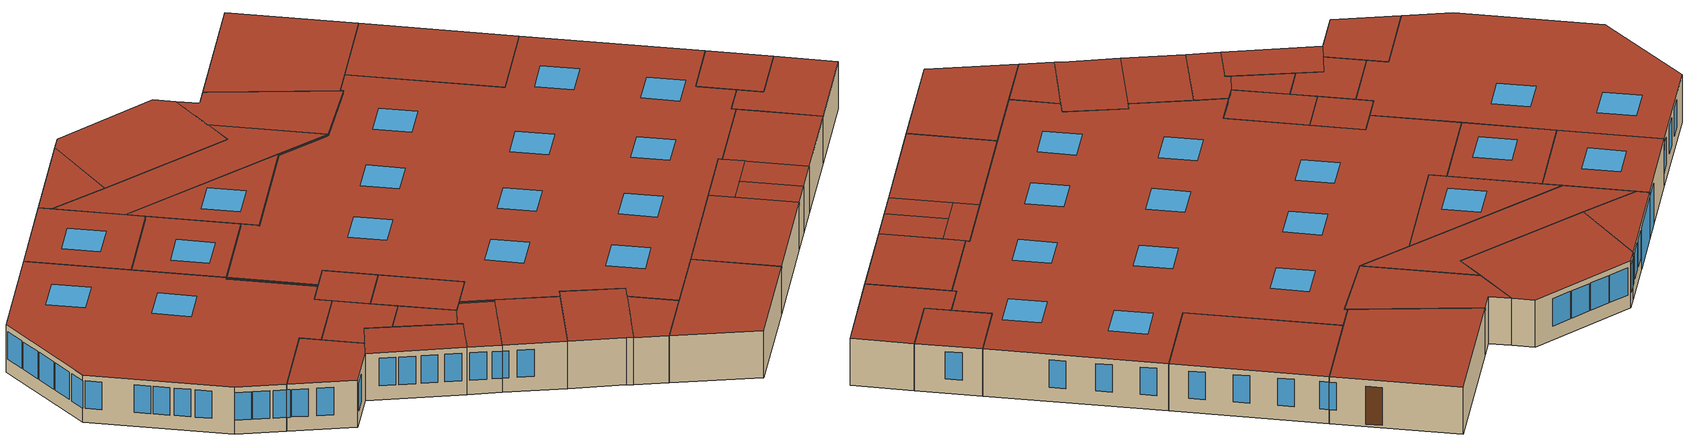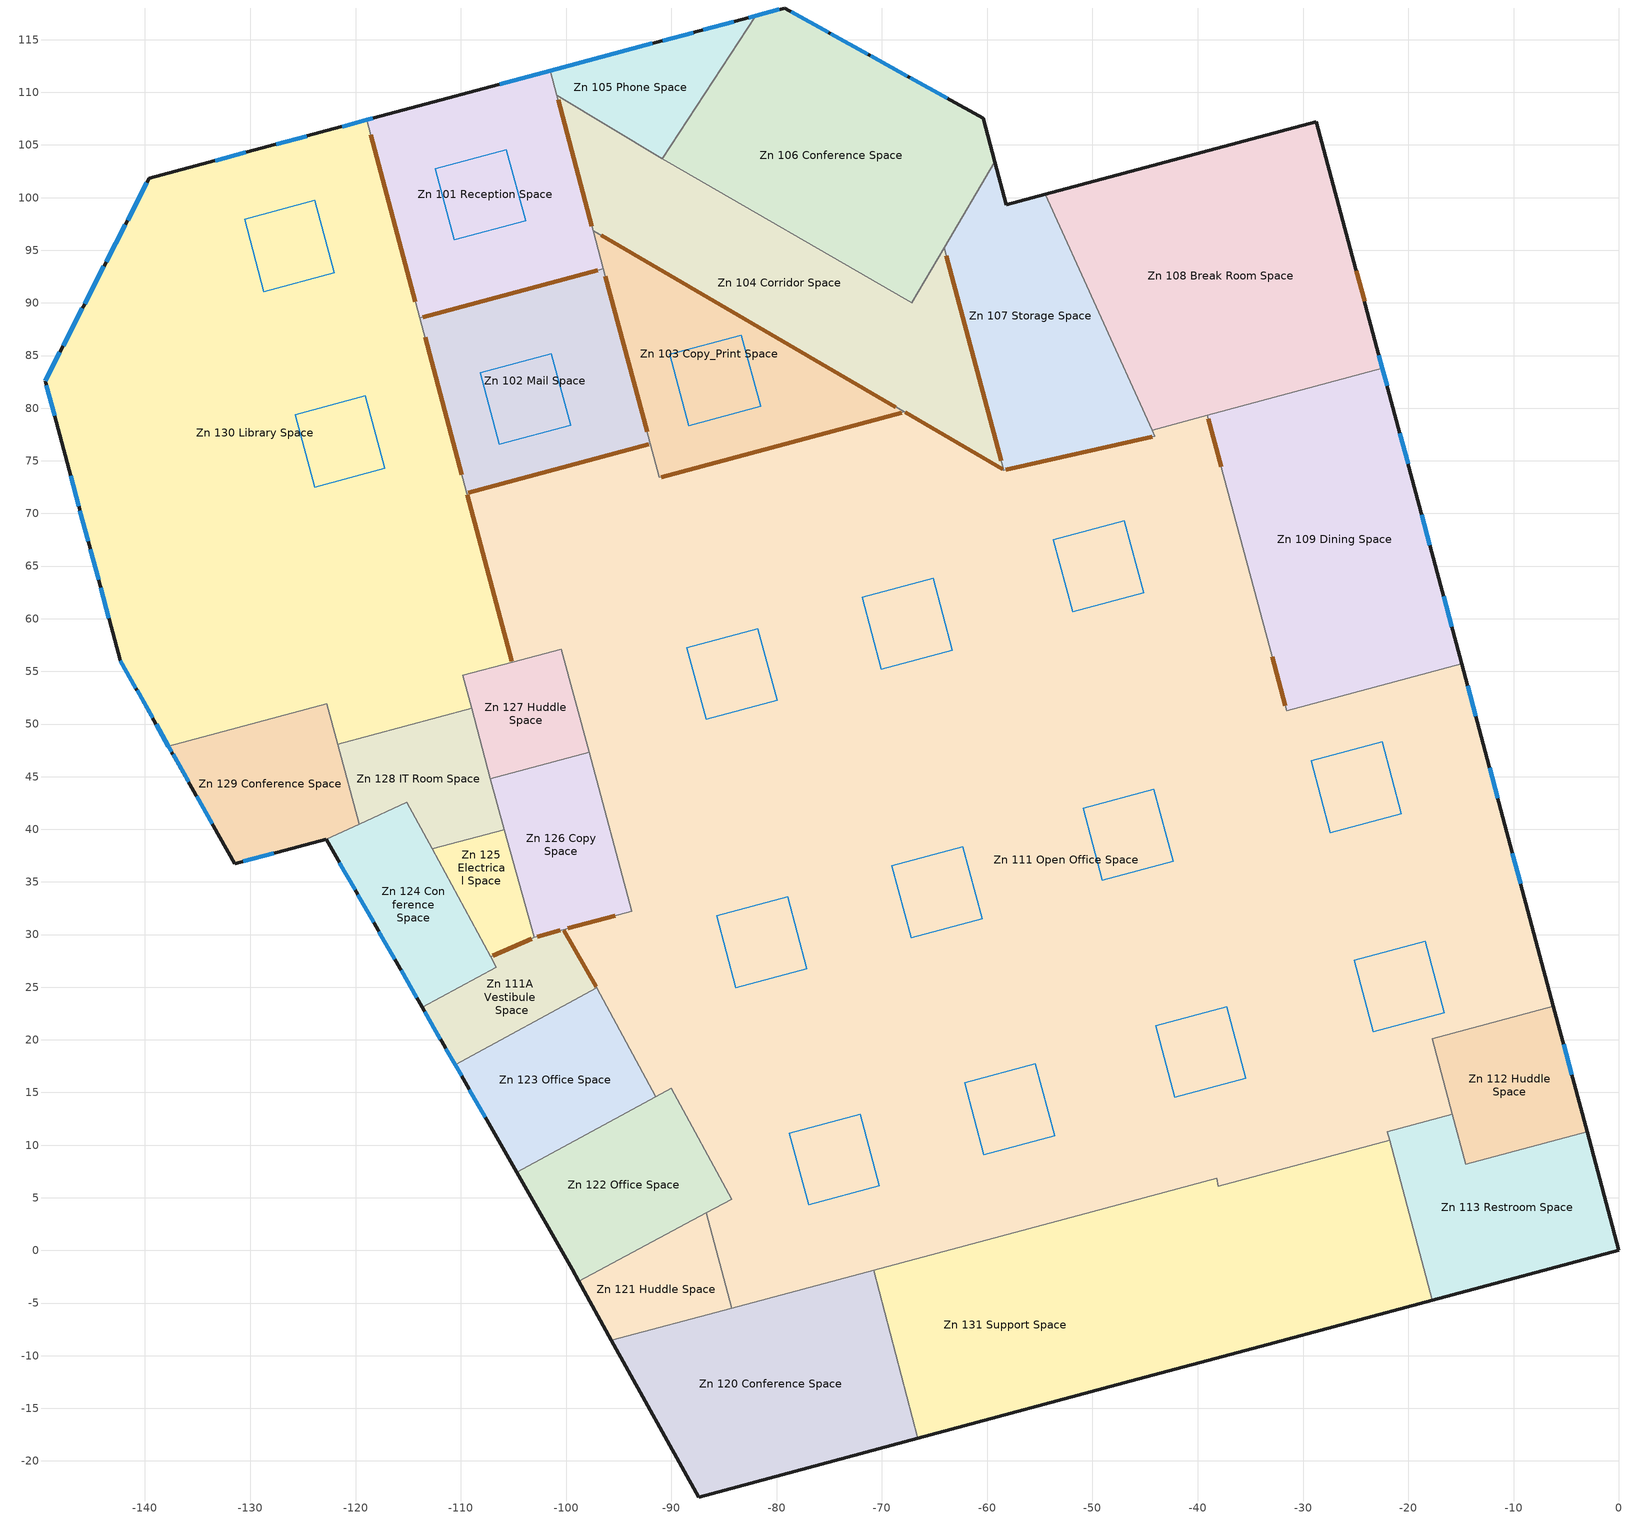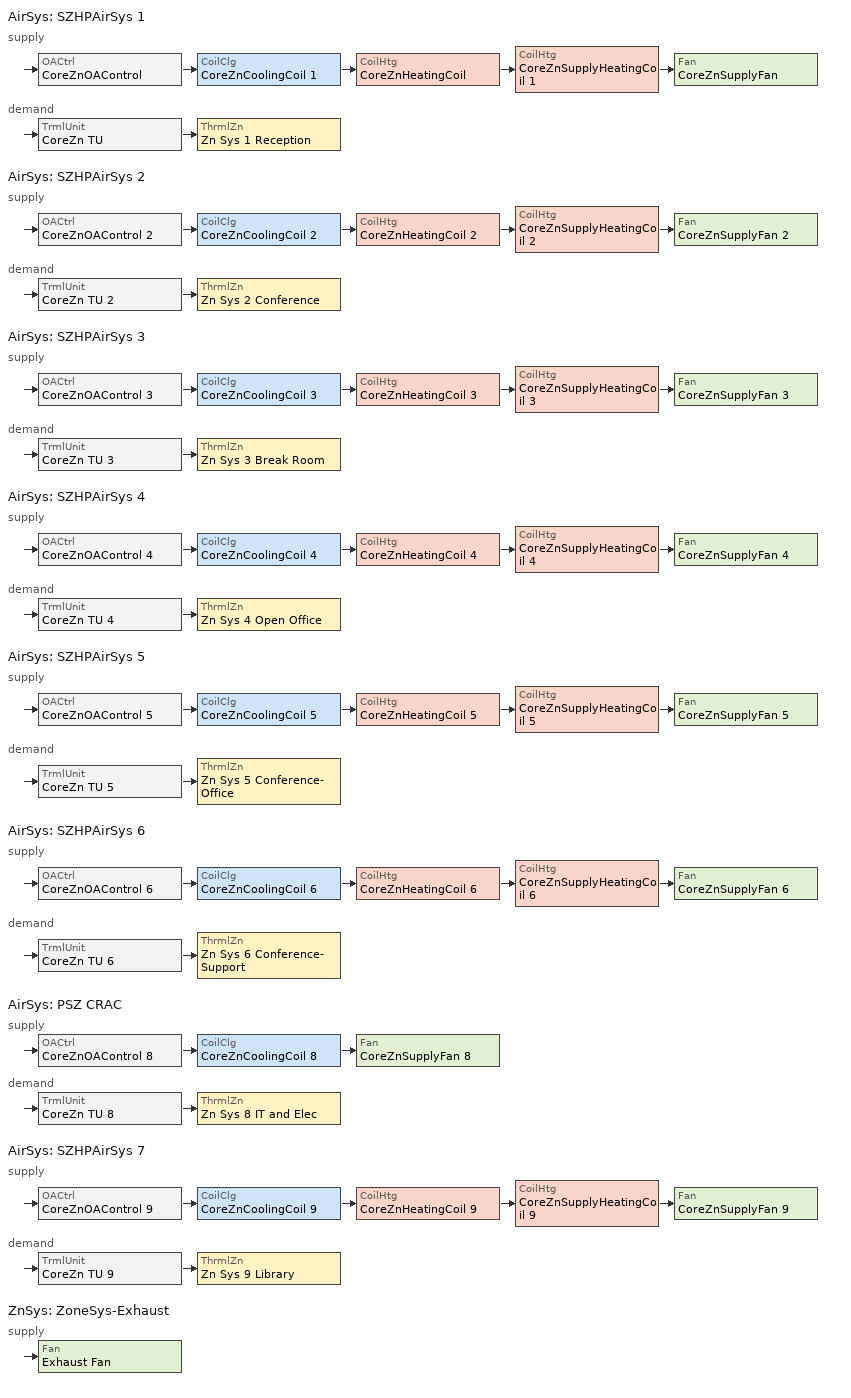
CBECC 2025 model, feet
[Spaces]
Zn 101 Reception Space
 floor outside (ExtSlabCarpet 4in ClimateZone 1-8): -101.5,112.05 -96.46,93.25 -113.89,88.58 -118.93,107.38 z0
 wall outside (MetalFrameWallU055): -101.5,112.05 -118.93,107.38 z0:10
 wall to Zn 130 Library Space (Interior Wall): -118.93,107.38 -113.89,88.58 z0:10
 wall to Zn 105 Phone Space (Interior Wall): -100.87,109.71 -101.5,112.05 z0:10
 wall to Zn 104 Corridor Space (Interior Wall): -97.43,96.87 -100.87,109.71 z0:10
 wall to Zn 103 Copy_Print Space (Interior Wall): -96.46,93.25 -97.43,96.87 z0:10
 wall to Zn 102 Mail Space (Interior Wall): -113.89,88.58 -96.46,93.25 z0:10
 window (Exterior Window - Fixed): -101.5,112.05 -106.29,110.76 z0:8.8; -118.36,107.53 -118.93,107.38 z3:8.8
 door (Interior Door): -118.55,105.97 -114.3,90.12 z0.9:8.77; -97.55,97.3 -100.76,109.29 z0.36:9.56; -113.61,88.66 -96.99,93.11 z0.37:9.6
 roof outside (FlatNonresWoodFramingAndOtherRoofU028): -96.46,93.25 -101.5,112.05 -118.93,107.38 -113.89,88.58 z10
 skylight (Skylight - Fixed): -103.85,97.79 -105.66,104.55 -112.42,102.74 -110.61,95.98 z10
Zn 130 Library Space
 floor outside (ExtSlabCarpet 4in ClimateZone 1-8): -118.93,107.38 -105.13,55.87 -109.81,54.61 -108.98,51.48 -121.68,48.07 -122.71,51.93 -137.77,47.89 -142.36,56.06 -149.48,82.63 -139.61,101.83 z0
 wall outside (MetalFrameWallU055): -118.93,107.38 -139.61,101.83 -149.48,82.63 -142.36,56.06 -137.77,47.89 z0:10
 wall to Zn 102 Mail Space (Interior Wall): -109.43,71.93 -113.89,88.58 z0:10
 wall to Zn 111 Open Office Space (Interior Wall): -105.13,55.87 -109.43,71.93 z0:10
 wall to Zn 127 Huddle Space (Interior Wall): -108.98,51.48 -109.81,54.61 -105.13,55.87 z0:10
 wall to Zn 128 IT Room Space (Interior Wall): -121.68,48.07 -108.98,51.48 z0:10
 wall to Zn 129 Conference Space (Interior Wall): -137.77,47.89 -122.71,51.93 -121.68,48.07 z0:10
 window (Exterior Window - Fixed): -139.83,101.42 -141.66,97.86 / -141.87,97.44 -143.7,93.89 / -143.91,93.47 -145.74,89.91 / -145.95,89.5 -147.78,85.94 / -148.11,85.3 -149.48,82.63 / -149.36,82.17 -148.58,79.27 / -147.06,73.59 -146.28,70.69 / -146.17,70.28 -145.39,67.38 / -145.19,66.61 -144.41,63.71 / -144.2,62.92 -143.42,60.02 / -142.34,56.03 -140.87,53.42 / -140.74,53.19 -139.27,50.57 / -138.93,49.96 -137.77,47.89 / -118.93,107.38 -121.26,106.75 / -124.64,105.85 -127.54,105.07 / -130.44,104.29 -133.34,103.52 z3:8.8
 roof outside (FlatNonresWoodFramingAndOtherRoofU028): -108.98,51.48 -109.81,54.61 -105.13,55.87 -118.93,107.38 -139.61,101.83 -149.48,82.63 -142.36,56.06 -137.77,47.89 -122.71,51.93 -121.68,48.07 z10
 skylight (Skylight - Fixed): -122.04,92.86 -123.88,99.75 -130.54,97.96 -128.7,91.08 z10; -117.22,74.29 -119.06,81.17 -125.72,79.39 -123.87,72.5 z10
Zn 105 Phone Space
 floor outside (ExtSlabCarpet 4in ClimateZone 1-8): -81.97,117.28 -90.85,103.71 -100.87,109.71 -101.5,112.05 z0
 wall outside (MetalFrameWallU055): -81.97,117.28 -101.5,112.05 z0:10
 wall to Zn 104 Corridor Space (Interior Wall): -100.87,109.71 -90.85,103.71 z0:10
 wall to Zn 106 Conference Space (Interior Wall): -90.85,103.71 -81.97,117.28 z0:10
 window (Exterior Window - Fixed): -81.97,117.28 -82.62,117.11 / -84.07,116.72 -86.97,115.94 / -87.94,115.68 -90.83,114.91 z3:8.8; -91.8,114.65 -101.5,112.05 z0:8.8
 roof outside (FlatNonresWoodFramingAndOtherRoofU028): -90.85,103.71 -81.97,117.28 -101.5,112.05 -100.87,109.71 z10
Zn 104 Corridor Space
 floor outside (ExtSlabCarpet 4in ClimateZone 1-8): -100.87,109.71 -90.85,103.71 -67.16,89.99 -64.08,95.25 -58.42,74.12 -97.43,96.87 z0
 wall to Zn 103 Copy_Print Space (Interior Wall): -97.43,96.87 -67.9,79.65 z0:10
 wall to Zn 106 Conference Space (Interior Wall): -64.08,95.25 -67.16,89.99 -90.85,103.71 z0:10
 wall to Zn 107 Storage Space (Interior Wall): -58.42,74.12 -64.08,95.25 z0:10
 wall to Zn 111 Open Office Space (Interior Wall): -67.9,79.65 -58.42,74.12 z0:10
 door (Interior Door): -58.66,75.01 -63.87,94.46 z0.54:9.41; -67.8,79.59 -58.53,74.18 z0.09:9.84
 roof outside (FlatNonresWoodFramingAndOtherRoofU028): -58.42,74.12 -64.08,95.25 -67.16,89.99 -90.85,103.71 -100.87,109.71 -97.43,96.87 z10
Zn 103 Copy_Print Space
 floor outside (ExtSlabCarpet 4in ClimateZone 1-8): -97.43,96.87 -67.9,79.65 -91.15,73.42 z0
 wall to Zn 102 Mail Space (Interior Wall): -96.46,93.25 -92,76.6 z0:10
 wall to Zn 111 Open Office Space (Interior Wall): -92,76.6 -91.15,73.42 -67.9,79.65 z0:10
 door (Interior Door): -68.67,80.1 -96.67,96.43 z0.49:9.05; -90.98,73.46 -68.11,79.59 z0.16:9.7
 roof outside (FlatNonresWoodFramingAndOtherRoofU028): -67.9,79.65 -97.43,96.87 -91.15,73.42 z10
 skylight (Skylight - Fixed): -81.53,80.16 -83.35,86.95 -90.16,85.12 -88.34,78.34 z10
Zn 102 Mail Space
 floor outside (ExtSlabCarpet 4in ClimateZone 1-8): -96.46,93.25 -92,76.6 -109.43,71.93 -113.89,88.58 z0
 wall to Zn 111 Open Office Space (Interior Wall): -109.43,71.93 -92,76.6 z0:10
 door (Interior Door): -92.31,77.74 -96.26,92.52 z0.64:9.1; -109.31,71.97 -92.13,76.57 z0.17:9.91; -113.4,86.73 -109.9,73.67 z1.1:8.64
 roof outside (FlatNonresWoodFramingAndOtherRoofU028): -92,76.6 -96.46,93.25 -113.89,88.58 -109.43,71.93 z10
 skylight (Skylight - Fixed): -99.57,78.39 -101.39,85.17 -108.15,83.36 -106.33,76.58 z10
Zn 111 Open Office Space
 floor outside (ExtSlabCarpet 4in ClimateZone 1-8): -92,76.6 -91.15,73.42 -67.9,79.65 -58.42,74.12 -44.07,77.35 -44.33,77.92 -39.08,79.33 -31.56,51.28 -14.93,55.74 -6.21,23.19 -17.73,20.1 -15.81,12.95 -22,11.28 -21.78,10.46 -38.04,6.1 -38.18,6.84 -50,3.68 -70.8,-1.89 -84.25,-5.48 -86.67,3.56 -84.26,4.86 -89.99,15.41 -91.46,14.61 -97.1,24.97 -100.27,30.48 -93.77,32.22 -100.44,57.12 -105.13,55.87 -109.43,71.93 z0
 wall outside (MetalFrameWallU055): -6.21,23.19 -14.93,55.74 z0:10
 wall to Zn 107 Storage Space (Interior Wall): -44.33,77.92 -44.07,77.35 -58.42,74.12 z0:10
 wall to Zn 108 Break Room Space (Interior Wall): -39.08,79.33 -44.33,77.92 z0:10
 wall to Zn 109 Dining Space (Interior Wall): -14.93,55.74 -31.56,51.28 -39.08,79.33 z0:10
 wall to Zn 131 Support Space (Interior Wall): -70.8,-1.89 -50,3.68 -38.18,6.84 -38.04,6.1 -21.78,10.46 z0:10
 wall to Zn 113 Restroom Space (Interior Wall): -21.78,10.46 -22,11.28 -15.81,12.95 z0:10
 wall to Zn 111A Vestibule Space (Interior Wall): -100.27,30.48 -97.1,24.97 z0:10
 wall to Zn 112 Huddle Space (Interior Wall): -15.81,12.95 -17.73,20.1 -6.21,23.19 z0:10
 wall to Zn 120 Conference Space (Interior Wall): -84.25,-5.48 -70.8,-1.89 z0:10
 wall to Zn 121 Huddle Space (Interior Wall): -86.67,3.56 -84.25,-5.48 z0:10
 wall to Zn 122 Office Space (Interior Wall): -91.46,14.61 -89.99,15.41 -84.26,4.86 -86.67,3.56 z0:10
 wall to Zn 123 Office Space (Interior Wall): -97.1,24.97 -91.46,14.61 z0:10
 wall to Zn 127 Huddle Space (Interior Wall): -105.13,55.87 -100.44,57.12 -97.81,47.3 z0:10
 wall to Zn 126 Copy Space (Interior Wall): -97.81,47.3 -93.77,32.22 -100.27,30.48 z0:10
 window (Exterior Window - Fixed): -9.33,34.81 -10.1,37.7 / -11.51,42.95 -12.29,45.85 / -13.59,50.73 -14.37,53.63 z3:8.8
 door (Interior Door): -100.22,30.4 -97.14,25.04 z0.12:9.87; -95.34,31.8 -99.85,30.59 z0.26:9.44; -109.39,71.76 -105.15,55.96 z0.13:9.8
 roof outside (FlatNonresWoodFramingAndOtherRoofU028): -21.78,10.46 -22,11.28 -15.81,12.95 -17.73,20.1 -6.21,23.19 -14.93,55.74 -31.56,51.28 -39.08,79.33 -44.33,77.92 -44.07,77.35 -58.42,74.12 -67.9,79.65 -91.15,73.42 -92,76.6 -109.43,71.93 -105.13,55.87 -100.44,57.12 -93.77,32.22 -100.27,30.48 -97.1,24.97 -91.46,14.61 -89.99,15.41 -84.26,4.86 -86.67,3.56 -84.25,-5.48 -70.8,-1.89 -50,3.68 -38.18,6.84 -38.04,6.1 z10
 skylight (Skylight - Fixed): -79.95,52.24 -81.78,59.07 -88.51,57.26 -86.68,50.44 z10; -63.3,57.02 -65.13,63.85 -71.87,62.04 -70.04,55.22 z10; -16.58,22.55 -18.41,29.38 -25.15,27.58 -23.32,20.75 z10; -45.14,62.46 -46.97,69.29 -53.71,67.49 -51.88,60.66 z10; -42.33,36.97 -44.16,43.79 -50.89,41.99 -49.06,35.16 z10; -60.49,31.53 -62.32,38.35 -69.05,36.55 -67.23,29.72 z10; -77.13,26.75 -78.96,33.57 -85.7,31.77 -83.87,24.94 z10; -20.66,41.48 -22.49,48.31 -29.23,46.5 -27.4,39.67 z10; -35.43,16.34 -37.26,23.17 -43.99,21.36 -42.16,14.53 z10; -53.59,10.9 -55.42,17.72 -62.15,15.92 -60.32,9.09 z10; -70.23,6.12 -72.06,12.94 -78.8,11.14 -76.97,4.31 z10
Zn 106 Conference Space
 floor outside (ExtSlabCarpet 4in ClimateZone 1-8): -79.24,118.01 -60.39,107.53 -59.29,103.43 -67.16,89.99 -90.85,103.71 -81.97,117.28 z0
 wall outside (MetalFrameWallU055): -59.29,103.43 -60.39,107.53 -79.24,118.01 -81.97,117.28 z0:10
 wall to Zn 107 Storage Space (Interior Wall): -64.08,95.25 -59.29,103.43 z0:10
 window (Exterior Window - Fixed): -63.81,109.43 -67.3,111.38 / -67.58,111.53 -71.07,113.47 / -71.35,113.62 -74.84,115.57 / -75.12,115.72 -78.62,117.66 / -79.73,117.88 -81.97,117.28 z3:8.8
 roof outside (FlatNonresWoodFramingAndOtherRoofU028): -67.16,89.99 -59.29,103.43 -60.39,107.53 -79.24,118.01 -81.97,117.28 -90.85,103.71 z10
Zn 107 Storage Space
 floor outside (ExtSlabCarpet 4in ClimateZone 1-8): -59.29,103.43 -58.19,99.32 -54.51,100.31 -44.07,77.35 -58.42,74.12 -64.08,95.25 z0
 wall outside (MetalFrameWallU055): -54.51,100.31 -58.19,99.32 -59.29,103.43 z0:10
 wall to Zn 108 Break Room Space (Interior Wall): -44.33,77.92 -54.51,100.31 z0:10
 door (Interior Door): -58.22,74.16 -44.3,77.3 z0.14:9.86
 roof outside (FlatNonresWoodFramingAndOtherRoofU028): -44.07,77.35 -54.51,100.31 -58.19,99.32 -59.29,103.43 -64.08,95.25 -58.42,74.12 z10
Zn 108 Break Room Space
 floor outside (ExtSlabCarpet 4in ClimateZone 1-8): -28.73,107.22 -22.45,83.78 -44.33,77.92 -54.51,100.31 z0
 wall outside (MetalFrameWallU055): -22.45,83.78 -28.73,107.22 -54.51,100.31 z0:10
 wall to Zn 109 Dining Space (Interior Wall): -39.08,79.33 -22.45,83.78 z0:10
 window (Exterior Window - Fixed): -22.45,83.78 -22.78,85.03 z3:8.8
 door (Exterior Door): -24.15,90.14 -24.93,93.04 z0.5:8.5
 roof outside (FlatNonresWoodFramingAndOtherRoofU028): -22.45,83.78 -28.73,107.22 -54.51,100.31 -44.33,77.92 z10
Zn 109 Dining Space
 floor outside (ExtSlabCarpet 4in ClimateZone 1-8): -22.45,83.78 -14.93,55.74 -31.56,51.28 -39.08,79.33 z0
 wall outside (MetalFrameWallU055): -14.93,55.74 -22.45,83.78 z0:10
 window (Exterior Window - Fixed): -15.87,59.23 -16.65,62.13 / -17.95,67 -18.73,69.89 / -20.03,74.74 -20.8,77.64 / -22.01,82.13 -22.45,83.78 z3:8.8
 door (Interior Door): -32.92,56.37 -31.68,51.72 z0.58:9.38; -38.98,78.98 -37.77,74.45 z0.52:9.58
 roof outside (FlatNonresWoodFramingAndOtherRoofU028): -14.93,55.74 -22.45,83.78 -39.08,79.33 -31.56,51.28 z10
Zn 131 Support Space
 floor outside (ExtSlabCarpet 4in ClimateZone 1-8): -50,3.68 -38.18,6.84 -38.04,6.1 -36.99,2.16 -48.75,-0.99 z0; -36.99,2.16 -33.97,-9.1 -40.56,-10.87 -43.58,0.4 z0; -43.58,0.4 -40.56,-10.87 -45.73,-12.25 -48.75,-0.99 z0; -21.78,10.46 -20.73,6.53 -17.71,-4.74 -33.97,-9.1 -38.04,6.1 z0; -50,3.68 -45.73,-12.25 -66.57,-17.84 -70.8,-1.89 z0
 wall outside (MetalFrameWallU055): -66.57,-17.84 -45.73,-12.25 -40.56,-10.87 -33.97,-9.1 -17.71,-4.74 z0:10
 wall to Zn 113 Restroom Space (Interior Wall): -17.71,-4.74 -20.73,6.53 -21.78,10.46 z0:10
 wall to Zn 120 Conference Space (Interior Wall): -70.8,-1.89 -66.57,-17.84 z0:10
 roof outside (FlatNonresWoodFramingAndOtherRoofU028): -36.99,2.16 -38.04,6.1 -38.18,6.84 -50,3.68 -48.75,-0.99 z10; -33.97,-9.1 -36.99,2.16 -43.58,0.4 -40.56,-10.87 z10; -40.56,-10.87 -43.58,0.4 -48.75,-0.99 -45.73,-12.25 z10; -17.71,-4.74 -20.73,6.53 -21.78,10.46 -38.04,6.1 -33.97,-9.1 z10; -45.73,-12.25 -50,3.68 -70.8,-1.89 -66.57,-17.84 z10
Zn 113 Restroom Space
 floor outside (ExtSlabCarpet 4in ClimateZone 1-8): -15.81,12.95 -14.53,8.19 -3.02,11.27 0,0 -17.71,-4.74 -20.73,6.53 -22,11.28 z0
 wall outside (MetalFrameWallU055): -17.71,-4.74 0,0 -3.02,11.27 z0:10
 wall to Zn 112 Huddle Space (Interior Wall): -3.02,11.27 -14.53,8.19 -15.81,12.95 z0:10
 roof outside (FlatNonresWoodFramingAndOtherRoofU028): 0,0 -3.02,11.27 -14.53,8.19 -15.81,12.95 -22,11.28 -20.73,6.53 -17.71,-4.74 z10
Zn 111A Vestibule Space
 floor outside (ExtSlabCarpet 4in ClimateZone 1-8): -100.27,30.48 -97.1,24.97 -110.54,17.64 -113.67,23.1 -106.64,26.9 -107.17,27.88 -103.02,29.74 z0
 wall outside (MetalFrameWallU055): -113.67,23.1 -110.54,17.64 z0:10
 wall to Zn 125 Electrical Space (Interior Wall): -103.02,29.74 -107.17,27.88 z0:10
 wall to Zn 123 Office Space (Interior Wall): -110.54,17.64 -97.1,24.97 z0:10
 wall to Zn 124 Conference Space (Interior Wall): -107.17,27.88 -106.64,26.9 -113.67,23.1 z0:10
 wall to Zn 126 Copy Space (Interior Wall): -100.27,30.48 -103.02,29.74 z0:10
 window (Exterior Window - Fixed): -113.42,22.67 -111.93,20.07 / -111.42,19.17 -110.54,17.64 z3:8.8
 door (Interior Door): -103.28,29.62 -106.94,27.98 z0.22:9.76; -100.55,30.4 -102.73,29.82 z0.3:9.43
 roof outside (FlatNonresWoodFramingAndOtherRoofU028): -110.54,17.64 -97.1,24.97 -100.27,30.48 -103.02,29.74 -107.17,27.88 -106.64,26.9 -113.67,23.1 z10
Zn 112 Huddle Space
 floor outside (ExtSlabCarpet 4in ClimateZone 1-8): -6.21,23.19 -3.02,11.27 -14.53,8.19 -17.73,20.1 z0
 wall outside (MetalFrameWallU055): -3.02,11.27 -6.21,23.19 z0:10
 window (Exterior Window - Fixed): -4.47,16.69 -5.25,19.59 z3:8.8
 roof outside (FlatNonresWoodFramingAndOtherRoofU028): -3.02,11.27 -6.21,23.19 -17.73,20.1 -14.53,8.19 z10
Zn 120 Conference Space
 floor outside (ExtSlabCarpet 4in ClimateZone 1-8): -95.68,-8.53 -70.8,-1.89 -66.57,-17.84 -87.42,-23.42 z0
 wall outside (MetalFrameWallU055): -95.68,-8.53 -87.42,-23.42 -66.57,-17.84 z0:10
 wall to Zn 121 Huddle Space (Interior Wall): -84.25,-5.48 -95.68,-8.53 z0:10
 roof outside (FlatNonresWoodFramingAndOtherRoofU028): -66.57,-17.84 -70.8,-1.89 -95.68,-8.53 -87.42,-23.42 z10
Zn 121 Huddle Space
 floor outside (ExtSlabCarpet 4in ClimateZone 1-8): -86.67,3.56 -84.25,-5.48 -95.68,-8.53 -98.79,-2.93 z0
 wall outside (MetalFrameWallU055): -98.79,-2.93 -95.68,-8.53 z0:10
 wall to Zn 122 Office Space (Interior Wall): -86.67,3.56 -98.79,-2.93 z0:10
 roof outside (FlatNonresWoodFramingAndOtherRoofU028): -84.25,-5.48 -86.67,3.56 -98.79,-2.93 -95.68,-8.53 z10
Zn 122 Office Space
 floor outside (ExtSlabCarpet 4in ClimateZone 1-8): -89.99,15.41 -84.26,4.86 -86.67,3.56 -98.79,-2.93 -99.42,-1.79 -104.69,7.42 z0
 wall outside (MetalFrameWallU055): -104.69,7.42 -99.42,-1.79 -98.79,-2.93 z0:10
 wall to Zn 123 Office Space (Interior Wall): -91.46,14.61 -104.69,7.42 z0:10
 roof outside (FlatNonresWoodFramingAndOtherRoofU028): -98.79,-2.93 -86.67,3.56 -84.26,4.86 -89.99,15.41 -104.69,7.42 -99.42,-1.79 z10
Zn 123 Office Space
 floor outside (ExtSlabCarpet 4in ClimateZone 1-8): -97.1,24.97 -91.46,14.61 -104.69,7.42 -110.54,17.64 z0
 wall outside (MetalFrameWallU055): -110.54,17.64 -104.69,7.42 z0:10
 window (Exterior Window - Fixed): -110.54,17.64 -109.93,16.57 / -109.18,15.25 -107.69,12.65 z3:8.8
 roof outside (FlatNonresWoodFramingAndOtherRoofU028): -104.69,7.42 -91.46,14.61 -97.1,24.97 -110.54,17.64 z10
Zn 127 Huddle Space
 floor outside (ExtSlabCarpet 4in ClimateZone 1-8): -100.44,57.12 -97.81,47.3 -107.19,44.79 -108.98,51.48 -109.81,54.61 z0
 wall to Zn 126 Copy Space (Interior Wall): -107.19,44.79 -97.81,47.3 z0:10
 wall to Zn 128 IT Room Space (Interior Wall): -108.98,51.48 -107.19,44.79 z0:10
 roof outside (FlatNonresWoodFramingAndOtherRoofU028): -97.81,47.3 -100.44,57.12 -109.81,54.61 -108.98,51.48 -107.19,44.79 z10
Zn 126 Copy Space
 floor outside (ExtSlabCarpet 4in ClimateZone 1-8): -97.81,47.3 -93.77,32.22 -103.02,29.74 -105.89,39.97 -107.19,44.79 z0
 wall to Zn 125 Electrical Space (Interior Wall): -105.89,39.97 -103.02,29.74 z0:10
 wall to Zn 128 IT Room Space (Interior Wall): -107.19,44.79 -105.89,39.97 z0:10
 roof outside (FlatNonresWoodFramingAndOtherRoofU028): -93.77,32.22 -97.81,47.3 -107.19,44.79 -105.89,39.97 -103.02,29.74 z10
Zn 125 Electrical Space
 floor outside (ExtSlabCarpet 4in ClimateZone 1-8): -105.89,39.97 -103.02,29.74 -107.17,27.88 -112.73,38.13 z0
 wall to Zn 124 Conference Space (Interior Wall): -112.73,38.13 -107.17,27.88 z0:10
 wall to Zn 128 IT Room Space (Interior Wall): -105.89,39.97 -112.73,38.13 z0:10
 roof outside (FlatNonresWoodFramingAndOtherRoofU028): -107.17,27.88 -103.02,29.74 -105.89,39.97 -112.73,38.13 z10
Zn 124 Conference Space
 floor outside (ExtSlabCarpet 4in ClimateZone 1-8): -115.13,42.57 -106.64,26.9 -113.67,23.1 -122.79,39.05 z0
 wall outside (MetalFrameWallU055): -122.79,39.05 -113.67,23.1 z0:10
 wall to Zn 128 IT Room Space (Interior Wall): -112.73,38.13 -115.13,42.57 -119.65,40.49 z0:10
 wall to Zn 129 Conference Space (Interior Wall): -119.65,40.49 -122.79,39.05 z0:10
 window (Exterior Window - Fixed): -121.53,36.84 -120.04,34.24 / -119.77,33.78 -118.28,31.17 / -117.78,30.28 -116.28,27.68 / -115.66,26.59 -114.17,23.99 z3:8.8
 roof outside (FlatNonresWoodFramingAndOtherRoofU028): -113.67,23.1 -106.64,26.9 -115.13,42.57 -122.79,39.05 z10
Zn 128 IT Room Space
 floor outside (ExtSlabCarpet 4in ClimateZone 1-8): -108.98,51.48 -105.89,39.97 -112.73,38.13 -115.13,42.57 -119.65,40.49 -121.68,48.07 z0
 wall to Zn 129 Conference Space (Interior Wall): -121.68,48.07 -119.65,40.49 z0:10
 roof outside (FlatNonresWoodFramingAndOtherRoofU028): -105.89,39.97 -108.98,51.48 -121.68,48.07 -119.65,40.49 -115.13,42.57 -112.73,38.13 z10
Zn 129 Conference Space
 floor outside (ExtSlabCarpet 4in ClimateZone 1-8): -122.71,51.93 -119.65,40.49 -122.79,39.05 -131.48,36.72 -137.77,47.89 z0
 wall outside (MetalFrameWallU055): -137.77,47.89 -131.48,36.72 -122.79,39.05 z0:10
 window (Exterior Window - Fixed): -137.77,47.89 -137.46,47.35 / -137.33,47.12 -135.86,44.5 / -135.09,43.13 -133.62,40.52 / -130.65,36.95 -127.75,37.72 z3:8.8
 roof outside (FlatNonresWoodFramingAndOtherRoofU028): -122.79,39.05 -119.65,40.49 -122.71,51.93 -137.77,47.89 -131.48,36.72 z10
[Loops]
AirSys 'SZHPAirSys 1'
 supply: OACtrl 'CoreZnOAControl' > CoilClg 'CoreZnCoolingCoil 1' > CoilHtg 'CoreZnHeatingCoil' > CoilHtg 'CoreZnSupplyHeatingCoil 1' > Fan 'CoreZnSupplyFan'
 demand: TrmlUnit 'CoreZn TU' > ThrmlZn 'Zn Sys 1 Reception'
AirSys 'SZHPAirSys 2'
 supply: OACtrl 'CoreZnOAControl 2' > CoilClg 'CoreZnCoolingCoil 2' > CoilHtg 'CoreZnHeatingCoil 2' > CoilHtg 'CoreZnSupplyHeatingCoil 2' > Fan 'CoreZnSupplyFan 2'
 demand: TrmlUnit 'CoreZn TU 2' > ThrmlZn 'Zn Sys 2 Conference'
AirSys 'SZHPAirSys 3'
 supply: OACtrl 'CoreZnOAControl 3' > CoilClg 'CoreZnCoolingCoil 3' > CoilHtg 'CoreZnHeatingCoil 3' > CoilHtg 'CoreZnSupplyHeatingCoil 3' > Fan 'CoreZnSupplyFan 3'
 demand: TrmlUnit 'CoreZn TU 3' > ThrmlZn 'Zn Sys 3 Break Room'
AirSys 'SZHPAirSys 4'
 supply: OACtrl 'CoreZnOAControl 4' > CoilClg 'CoreZnCoolingCoil 4' > CoilHtg 'CoreZnHeatingCoil 4' > CoilHtg 'CoreZnSupplyHeatingCoil 4' > Fan 'CoreZnSupplyFan 4'
 demand: TrmlUnit 'CoreZn TU 4' > ThrmlZn 'Zn Sys 4 Open Office'
AirSys 'SZHPAirSys 5'
 supply: OACtrl 'CoreZnOAControl 5' > CoilClg 'CoreZnCoolingCoil 5' > CoilHtg 'CoreZnHeatingCoil 5' > CoilHtg 'CoreZnSupplyHeatingCoil 5' > Fan 'CoreZnSupplyFan 5'
 demand: TrmlUnit 'CoreZn TU 5' > ThrmlZn 'Zn Sys 5 Conference-Office'
AirSys 'SZHPAirSys 6'
 supply: OACtrl 'CoreZnOAControl 6' > CoilClg 'CoreZnCoolingCoil 6' > CoilHtg 'CoreZnHeatingCoil 6' > CoilHtg 'CoreZnSupplyHeatingCoil 6' > Fan 'CoreZnSupplyFan 6'
 demand: TrmlUnit 'CoreZn TU 6' > ThrmlZn 'Zn Sys 6 Conference-Support'
AirSys 'PSZ CRAC'
 supply: OACtrl 'CoreZnOAControl 8' > CoilClg 'CoreZnCoolingCoil 8' > Fan 'CoreZnSupplyFan 8'
 demand: TrmlUnit 'CoreZn TU 8' > ThrmlZn 'Zn Sys 8 IT and Elec'
AirSys 'SZHPAirSys 7'
 supply: OACtrl 'CoreZnOAControl 9' > CoilClg 'CoreZnCoolingCoil 9' > CoilHtg 'CoreZnHeatingCoil 9' > CoilHtg 'CoreZnSupplyHeatingCoil 9' > Fan 'CoreZnSupplyFan 9'
 demand: TrmlUnit 'CoreZn TU 9' > ThrmlZn 'Zn Sys 9 Library'
ZnSys 'ZoneSys-Exhaust'
 supply: Fan 'Exhaust Fan'
[Proj]
Custom Small Office SZ-VAV-DF-HP: Ruleset=CA 2025 Nonresidential, Vers. 1.0 (T24_2025.bin); EffMetric=SEER2/EER2/HSPF2; CliZn=ClimateZone9; ZipCode=95837; WeatherStation=LOS ANGELES USC; AirBarrier=Air barrier - not verified; CommKitchenMandComp=NA
[Bldg]
Building: BldgAz=345
[Mat]
1/2IN Gypsum: CodeCat=Bldg Board and Siding; CodeItem=Gypsum Board - 1/2 in.
1IN Stucco: CodeCat=Plastering Materials; CodeItem=Synthetic Stucco - EIFS finish - 1 in.
CP02 CARPET PAD: CodeCat=Finish Materials; CodeItem=Carpet - 3/4 in.
F04 Wall air space resistance: CodeCat=Air; CodeItem=Air - Cavity - Wall Roof Ceiling - 4 in. or more
G01a 19mm gypsum board: CodeCat=Bldg Board and Siding; CodeItem=Gypsum Board - 3/4 in.
I01 25mm insulation board: CodeCat=Insulation Batt; CodeItem=Glass fiber batt - 3 1/2 in. R11 (CEC Default)
Metal Decking: CodeCat=Bldg Board and Siding; CodeItem=Metal Deck - 1/16 in.
Roof Membrane: CodeCat=Building Membrane; CodeItem=Roofing felt - 1/8 in.
Metal Framed Wall - 16 in oc 5 in depth R-21 ins: CodeCat=Composite; FrmMat=Metal; FrmConfig=Wall16inOC; FrmDepth=5_5In; CavityIns=13; CavityInsOpt=R-21
Wall Ext - Board Insulation: CodeCat=Insulation Board; CodeItem=Compliance Insulation R8.00
Roof Insulation R-35: CodeCat=Insulation Board; CodeItem=Compliance Insulation R34.93
Floor Insulation R-20: CodeCat=Insulation Board; CodeItem=Compliance Insulation R20.00
[ConsAssm]
Name | CompatibleSurfType | MatRef
FlatNonresWoodFramingAndOtherRoofU028 | Roof | ( Roof Membrane, Roof Insulation R-35, Metal Decking )
MetalFrameWallU055 | ExteriorWall | ( 1IN Stucco, 1/2IN Gypsum, Wall Ext - Board Insulation, 1/2IN Gypsum, Metal Framed Wall - 16 in oc 5 in depth R-21 ins, 1/2IN Gypsum )
ExtSlabCarpet 4in ClimateZone 1-8 | ExteriorFloor | ( Floor Insulation R-20, 1/2IN Gypsum, CP02 CARPET PAD )
Interior Wall | InteriorWall | ( G01a 19mm gypsum board, F04 Wall air space resistance, I01 25mm insulation board, G01a 19mm gypsum board )
[DrCons] CertificationMthd=NFRCRated; Open=Swinging
Name | UFactor
Exterior Door | 0.7
Interior Door | 0.4
[FenCons] FenProdType=FixedWindow; CertificationMthd=NFRCRated
Name | SHGC | UFactor | VT | FenType | SkyltGlz | SkyltCurb
Exterior Window - Fixed | 0.22 | 0.34 | 0.42
Skylight - Fixed | 0.25 | 0.58 | 0.49 | Skylight | Glass | CurbMounted
[Story]
Building Story 1
[Spc] Story=Building Story 1
Zn 101 Reception Space: ThrmlZnRef=Zn Sys 1 Reception; SpcFunc=Lobby, Main Entry
Zn 102 Mail Space; Zn 103 Copy_Print Space: ThrmlZnRef=Zn Sys 1 Reception; SpcFunc=Storage, General; VentSpcFunc=General - Occupiable storage rooms for liquids or gels
Zn 104 Corridor Space: ThrmlZnRef=Zn Sys 1 Reception; SpcFunc=Corridor Area; OccSensorCtrl=1
Zn 105 Phone Space: ThrmlZnRef=Zn Sys 2 Conference; SpcFunc=Electrical, Mechanical, Telephone Rooms
Zn 106 Conference Space; Zn 124 Conference Space; Zn 129 Conference Space: ThrmlZnRef=Zn Sys 2 Conference; SpcFunc=Convention, Conference, Multipurpose and Meeting Area; OccSensorCtrl=1
Zn 107 Storage Space: ThrmlZnRef=Zn Sys 3 Break Room; SpcFunc=Storage, General
Zn 108 Break Room Space; Zn 109 Dining Space: ThrmlZnRef=Zn Sys 3 Break Room; SpcFunc=Lounge, Breakroom, or Waiting Area
Zn 111 Open Office Space: ThrmlZnRef=Zn Sys 4 Open Office; SpcFunc=Office Area (>250 square feet)
Zn 111A Vestibule Space: ThrmlZnRef=Zn Sys 5 Conference-Office; SpcFunc=Corridor Area; OccSensorCtrl=1
Zn 112 Huddle Space; Zn 120 Conference Space; Zn 131 Support Space: ThrmlZnRef=Zn Sys 6 Conference-Support; SpcFunc=Convention, Conference, Multipurpose and Meeting Area; OccSensorCtrl=1
Zn 113 Restroom Space: ThrmlZnRef=Zn Sys 7 Restrooms; SpcFunc=Restrooms; CondgType=Unconditioned; ExhNumFixtures=5
Zn 121 Huddle Space: ThrmlZnRef=Zn Sys 5 Conference-Office; SpcFunc=Convention, Conference, Multipurpose and Meeting Area; OccSensorCtrl=1
Zn 122 Office Space; Zn 123 Office Space: ThrmlZnRef=Zn Sys 5 Conference-Office; SpcFunc=Office Area (<=250 square feet); OccSensorCtrl=1
Zn 125 Electrical Space: ThrmlZnRef=Zn Sys 10 Elec; SpcFunc=Electrical, Mechanical, Telephone Rooms; CondgType=Unconditioned
Zn 126 Copy Space: ThrmlZnRef=Zn Sys 4 Open Office; SpcFunc=Storage, General; VentSpcFunc=General - Occupiable storage rooms for liquids or gels
Zn 127 Huddle Space: ThrmlZnRef=Zn Sys 4 Open Office; SpcFunc=Convention, Conference, Multipurpose and Meeting Area; OccSensorCtrl=1
Zn 128 IT Room Space: ThrmlZnRef=Zn Sys 8 IT and Elec; SpcFunc=Computer Room
Zn 130 Library Space: ThrmlZnRef=Zn Sys 9 Library; SpcFunc=Office Area (>250 square feet)
[ThrmlZn]
Name | Type | VentCtrlMthd | ExhSrc | ExhSysRef
Zn Sys 1 Reception; Zn Sys 4 Open Office; Zn Sys 8 IT and Elec; Zn Sys 9 Library | Conditioned
Zn Sys 2 Conference; Zn Sys 3 Break Room; Zn Sys 6 Conference-Support | Conditioned | CO2Sensors
Zn Sys 5 Conference-Office | Conditioned | Fixed
Zn Sys 7 Restrooms | Unconditioned |  | TransferFromAdjacentZones | ZoneSys-Exhaust
Zn Sys 10 Elec | Unconditioned
[AirSys] CtrlSysType=DDCToZone; OptStart=1; ClgCtrl=FixedDualSetpoint; DuctLctn=Conditioned; HERSDuctReq=1
Name | Type | EffMetric | CtrlZnRef | SubType
SZHPAirSys 1 | SZVAVDFHP | SEER2/EER2/HSPF2 | Zn Sys 1 Reception
SZHPAirSys 2 | SZVAVDFHP | SEER2/EER2/HSPF2 | Zn Sys 2 Conference
SZHPAirSys 3 | SZVAVDFHP | SEER2/EER2/HSPF2 | Zn Sys 3 Break Room
SZHPAirSys 4 | SZVAVDFHP | SEER2/EER2/HSPF2 | Zn Sys 4 Open Office
SZHPAirSys 5 | SZVAVDFHP | SEER2/EER2/HSPF2 | Zn Sys 5 Conference-Office
SZHPAirSys 6 | SZVAVDFHP | SEER2/EER2/HSPF2 | Zn Sys 6 Conference-Support
PSZ CRAC | SZAC |  | Zn Sys 8 IT and Elec | CRAC
SZHPAirSys 7 | SZVAVDFHP | SEER2/EER2/HSPF2 | Zn Sys 9 Library
[AirSeg]
Name | Sys | Type
CoreZnSysSupply AirSeg 1 | SZHPAirSys 1 | Supply
CoreZnSysReturnAirSeg 1 | SZHPAirSys 1 | Return
CoreZnSysSupply AirSeg 2 | SZHPAirSys 2 | Supply
CoreZnSysReturnAirSeg 2 | SZHPAirSys 2 | Return
CoreZnSysSupply AirSeg 3 | SZHPAirSys 3 | Supply
CoreZnSysReturnAirSeg 3 | SZHPAirSys 3 | Return
CoreZnSysSupply AirSeg 4 | SZHPAirSys 4 | Supply
CoreZnSysReturnAirSeg 4 | SZHPAirSys 4 | Return
CoreZnSysSupply AirSeg 5 | SZHPAirSys 5 | Supply
CoreZnSysReturnAirSeg 5 | SZHPAirSys 5 | Return
CoreZnSysSupply AirSeg 6 | SZHPAirSys 6 | Supply
CoreZnSysReturnAirSeg 6 | SZHPAirSys 6 | Return
CoreZnSysSupply AirSeg 8 | PSZ CRAC | Supply
CoreZnSysReturnAirSeg 8 | PSZ CRAC | Return
CoreZnSysSupply AirSeg 9 | SZHPAirSys 7 | Supply
CoreZnSysReturnAirSeg 9 | SZHPAirSys 7 | Return
[CoilClg] Type=DirectExpansion
Name | Sys | NumClgStages | CapTotNetRtd | DXEER | DXSEER2 | DXEER2 | DXSEER | DXIEER | CapSensNetRtd | NSenCOP | FanPwrRtd | HasPRE
CoreZnCoolingCoil 1 | SZHPAirSys 1 | 1 | 51545 | 11.25 | 13.4 | 12
CoreZnCoolingCoil 2 | SZHPAirSys 2 | 1 | 59153.2 | 11.25 | 13.4 | 12 | 14
CoreZnCoolingCoil 3 | SZHPAirSys 3 | 1 | 46008.1 | 11.25 | 13.4 | 12 | 14
CoreZnCoolingCoil 4 | SZHPAirSys 4 | 2 | 202499 | 10.4 |  |  | 14 | 13.3
CoreZnCoolingCoil 5 | SZHPAirSys 5 | 1 | 22534.6 | 11.25 | 13.4 | 12 | 14
CoreZnCoolingCoil 6 | SZHPAirSys 6 | 1 | 47990.3 | 11.25 | 13.4 | 12 | 14
CoreZnCoolingCoil 8 | PSZ CRAC | 1 | 31182.5 |  |  |  | 14 |  | 29239 | 2.7 | 0.57 | 0
CoreZnCoolingCoil 9 | SZHPAirSys 7 | 2 | 72924.4 | 10.8 | 13.4 | 12 | 14 | 13.9
[CoilHtg]
Name | Sys | Type | FuelSrc | CapTotNetRtd | CndsrType | HtPumpHSPF | HtPumpHSPF2 | HtPumpCOP | HtPumpSuppCoilHtgRef | HtPumpCprsrLockoutTemp | HtPumpSuppTemp | HtPumpDefHtSrc | HtPumpDefCtrl | CapTotGrossRtd | FurnAFUE
CoreZnHeatingCoil | SZHPAirSys 1 | HeatPump | Electric | 53687 | Air | 8 | 6.7 | 3.5 | CoreZnSupplyHeatingCoil 1 | 17 | 35 | HotGas | TimedCycle
CoreZnSupplyHeatingCoil 1 | SZHPAirSys 1 | Furnace | Gas |  |  |  |  |  |  |  |  |  |  | 33009 | 0.81
CoreZnHeatingCoil 2 | SZHPAirSys 2 | HeatPump | Electric | 53687 | Air | 8 | 6.7 | 3.5 | CoreZnSupplyHeatingCoil 2 |  | 35 | HotGas | TimedCycle
CoreZnSupplyHeatingCoil 2 | SZHPAirSys 2 | Furnace | Gas |  |  |  |  |  |  |  |  |  |  | 43690 | 0.81
CoreZnHeatingCoil 3 | SZHPAirSys 3 | HeatPump | Electric | 45356 | Air | 8 | 6.7 | 3.5 | CoreZnSupplyHeatingCoil 3 |  | 35 | HotGas | TimedCycle
CoreZnSupplyHeatingCoil 3 | SZHPAirSys 3 | Furnace | Gas |  |  |  |  |  |  |  |  |  |  | 53059 | 0.81
CoreZnHeatingCoil 4 | SZHPAirSys 4 | HeatPump | Electric | 210212 | Air | 8 | 6.7 | 3.5 | CoreZnSupplyHeatingCoil 4 |  | 35 | HotGas | TimedCycle
CoreZnSupplyHeatingCoil 4 | SZHPAirSys 4 | Furnace | Gas |  |  |  |  |  |  |  |  |  |  | 132016 | 0.81
CoreZnHeatingCoil 5 | SZHPAirSys 5 | HeatPump | Electric | 23500 | Air | 8 | 6.7 | 3.5 | CoreZnSupplyHeatingCoil 5 |  | 35 | HotGas | TimedCycle
CoreZnSupplyHeatingCoil 5 | SZHPAirSys 5 | Furnace | Gas |  |  |  |  |  |  |  |  |  |  | 15662 | 0.81
CoreZnHeatingCoil 6 | SZHPAirSys 6 | HeatPump | Electric | 72000 | Air | 8 | 6.7 | 3.5 | CoreZnSupplyHeatingCoil 6 |  | 35 | HotGas | TimedCycle
CoreZnSupplyHeatingCoil 6 | SZHPAirSys 6 | Furnace | Gas |  |  |  |  |  |  |  |  |  |  | 58750 | 0.81
CoreZnHeatingCoil 9 | SZHPAirSys 7 | HeatPump | Electric | 54000 | Air | 8 | 6.7 | 3.5 | CoreZnSupplyHeatingCoil 9 |  | 35 | HotGas | TimedCycle
CoreZnSupplyHeatingCoil 9 | SZHPAirSys 7 | Furnace | Gas |  |  |  |  |  |  |  |  |  |  | 54000 | 0.81
[Fan]
Name | Sys | Class | CentType | FlowCap | FlowMin | PwrIdx | MtrHP | MtrEff | FEI | ModelingMthd | FlowEff | TotStaticPress
CoreZnSupplyFan | SZHPAirSys 1 | Centrifugal | AirFoil | 1362.85 | 681.425 | 0.742 | 1.1 | 0.865 | 1
CoreZnSupplyFan 2 | SZHPAirSys 2 | Centrifugal | AirFoil | 1448.84 | 724.42 | 0.742 | 1.4 | 0.865 | 1
CoreZnSupplyFan 3 | SZHPAirSys 3 | Centrifugal | AirFoil | 1472.84 | 736.42 | 0.742 | 1.5 | 0.865 | 1
CoreZnSupplyFan 4 | SZHPAirSys 4 | Centrifugal | AirFoil | 5602.38 | 2801.19 | 0.742 | 5.3 | 0.917 | 1
CoreZnSupplyFan 5 | SZHPAirSys 5 | Centrifugal | AirFoil | 620.93 | 310.465 | 0.742 | 0.6 | 0.855
CoreZnSupplyFan 6 | SZHPAirSys 6 | Centrifugal | AirFoil | 1566.83 | 783.415 | 0.742 | 1.6 | 0.865 | 1
CoreZnSupplyFan 8 | PSZ CRAC | Centrifugal | AirFoil | 1010.39 |  |  | 0.8 | 0.855 |  | StaticPressure | 0.556 | 2.74
CoreZnSupplyFan 9 | SZHPAirSys 7 | Centrifugal | AirFoil | 2172.76 | 1086.38 | 0.742 | 2.2 | 0.895 | 1
Exhaust Fan | ZoneSys-Exhaust |  |  | 250 |  | 0.6 | 0.3 | 0.855
[TrmlUnit] Type=Uncontrolled
Name | Sys | ZnServedRef | PriAirSegRef | PriAirFlowMax
CoreZn TU | SZHPAirSys 1 | Zn Sys 1 Reception | CoreZnSysSupply AirSeg 1 | 1363
CoreZn TU 2 | SZHPAirSys 2 | Zn Sys 2 Conference | CoreZnSysSupply AirSeg 2 | 1449
CoreZn TU 3 | SZHPAirSys 3 | Zn Sys 3 Break Room | CoreZnSysSupply AirSeg 3 | 1473
CoreZn TU 4 | SZHPAirSys 4 | Zn Sys 4 Open Office | CoreZnSysSupply AirSeg 4 | 5603
CoreZn TU 5 | SZHPAirSys 5 | Zn Sys 5 Conference-Office | CoreZnSysSupply AirSeg 5 | 621
CoreZn TU 6 | SZHPAirSys 6 | Zn Sys 6 Conference-Support | CoreZnSysSupply AirSeg 6 | 1567
CoreZn TU 8 | PSZ CRAC | Zn Sys 8 IT and Elec | CoreZnSysSupply AirSeg 8
CoreZn TU 9 | SZHPAirSys 7 | Zn Sys 9 Library | CoreZnSysSupply AirSeg 9 | 2173
[OACtrl]
Name | Sys | EconoCtrlMthd | AirSegSupRef | AirSegRetRef
CoreZnOAControl | SZHPAirSys 1 | FixedDryBulb | CoreZnSysSupply AirSeg 1 | CoreZnSysReturnAirSeg 1
CoreZnOAControl 2 | SZHPAirSys 2 | FixedDryBulb | CoreZnSysSupply AirSeg 2 | CoreZnSysReturnAirSeg 2
CoreZnOAControl 3 | SZHPAirSys 3 | FixedDryBulb | CoreZnSysSupply AirSeg 3 | CoreZnSysReturnAirSeg 3
CoreZnOAControl 4 | SZHPAirSys 4 | FixedDryBulb | CoreZnSysSupply AirSeg 4 | CoreZnSysReturnAirSeg 4
CoreZnOAControl 5 | SZHPAirSys 5 |  | CoreZnSysSupply AirSeg 5 | CoreZnSysReturnAirSeg 5
CoreZnOAControl 6 | SZHPAirSys 6 | FixedDryBulb | CoreZnSysSupply AirSeg 6 | CoreZnSysReturnAirSeg 6
CoreZnOAControl 8 | PSZ CRAC | FixedDryBulb | CoreZnSysSupply AirSeg 8 | CoreZnSysReturnAirSeg 8
CoreZnOAControl 9 | SZHPAirSys 7 | FixedDryBulb | CoreZnSysSupply AirSeg 9 | CoreZnSysReturnAirSeg 9
[ZnSys]
ZoneSys-Exhaust: Type=Exhaust
[PVArray]
PhotovoltaicArray 1: SpecMthd=Simplified; DCSysSize=46.1; ModuleType=Standard
[Batt]
Battery: MaxCap=68; Ctrl=Time of Use; MaxChrgPwr=17; MaxDschrgPwr=17
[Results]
( Proposed Design, Proposed, Proposed, Standard Design, Standard, Standard, Compliance Margins, Proposed, Standard, Compliance, Proposed Design Emissions, Prop Design, Prop Design, Standard Design Emissions, Std Design, Std Design, Emissions Margin ) ( Site Elec., Site Gas, LSC¹, Site Elec., Site Gas, LSC¹, LSC¹, Source, Source, Source, Electricity, Fuel, Total, Electricity, Fuel, Total, Total ) ( End Use, (MWh/yr), (MBtu/yr), ($/ft²-yr), (MWh/yr), (MBtu/yr), ($/ft²-yr), ($/ft²-yr), (kBtu/ft²-yr), (kBtu/ft²-yr), (kBtu/ft²-yr), (tonnes of CO2), (tonnes of CO2), (tonnes of CO2), (tonnes of CO2), (tonnes of CO2), (tonnes of CO2), (tonnes of CO2) ) |  |  |  |  |  |  | 
( Space Heating, 5.8, --, 2.78, 5.1, --, 2.46, -0.32, 1.4, 1.2, 1.25, 1.12, -0.13, 0.90, 0.90, 0.80, 0.80, -0.10 ) |  |  |  |  |  |  | 
( Space Cooling, 32.4, --, 10.48, 26.8, --, 8.54, -1.94, 0.3, 0.1, 1.23, 0.91, -0.32, 0.88, 0.88, 0.65, 0.65, -0.23 ) |  |  |  |  |  |  | 
( Indoor Fans, 29.2, --, 11.54, 46.3, --, 18.26, 6.72, 1.9, 3.2, 2.79, 4.89, 2.10, 2.00, 2.00, 3.52, 3.52, 1.52 ) |  |  |  |  |  |  | 
( Heat Rejection, --, --, --, --, --, --, --, --, --, --, --, --, 0.00 ) |  |  |  |  |  |  | 
( Pumps & Misc., --, --, --, --, --, --, --, --, --, --, --, --, 0.00 ) |  |  |  |  |  |  | 
( Domestic Hot Water, 4.5, 10.6, 2.04, 4.5, 10.6, 2.04, --, 0.2, 0.2, 1.08, 1.08, --, 0.27, 0.58, 0.85, 0.27, 0.58, 0.85, 0.00 ) |  |  |  |  |  |  | 
( Indoor Lighting, 12.6, --, 4.66, 11.7, --, 4.38, -0.28, 0.6, 0.6, 1.17, 1.13, -0.04, 0.84, 0.84, 0.81, 0.81, -0.03 ) |  |  |  |  |  |  | 
( Total Compliance, 9.9, 10.6, 8.83, 19.8, 10.6, 13.07, 4.24, 2.7, 3.9, 3.98, 5.60, 1.62, 2.35, 0.58, 2.93, 3.51, 0.58, 4.09, 1.16 ) |  |  |  |  |  |  | 
( Receptacle, 60.9, --, 22.08, 60.9, --, 22.08, --, 3.0, 3.0, 5.17, 5.17, --, 3.72, 3.72, 3.72, 3.72, 0.00 ) |  |  |  |  |  |  | 
( Process, --, --, --, --, --, --, --, --, --, --, --, --, 0.00 ) |  |  |  |  |  |  | 
( Other Lighting, 0.4, --, 0.15, 0.4, --, 0.15, --, 0.0, 0.0, 0.03, 0.03, --, 0.02, 0.02, 0.02, 0.02, 0.00 ) |  |  |  |  |  |  | 
( Process Motors, 0.8, --, 0.32, 0.8, --, 0.32, --, 0.0, 0.0, 0.08, 0.08, --, 0.06, 0.06, 0.06, 0.06, 0.00 ) |  |  |  |  |  |  | 
( Photovoltaics, -75.1, --, -21.98, -75.1, --, -21.95, 0.03, -0.2, -0.2, -2.92, -2.92, --, -2.10, -2.10, -2.10, -2.10, 0.00 ) |  |  |  |  |  |  | 
( Battery Storage, 0.5, --, -0.69, 0.5, --, -0.66, 0.03, -1.3, -1.2, -0.62, -0.61, 0.01, -0.44, -0.44, -0.44, -0.44, 0.00 ) |  |  |  |  |  |  | 
( Project Total, 72.0, 10.6, 31.38, 81.9, 10.6, 35.62, 4.24, 5.8, 6.9, 9.26, 10.88, 1.62, 6.15, 0.58, 6.73, 7.31, 0.58, 7.89, 1.16 ) |  |  |  |  |  |  | 
( Efficiency Compliance, 84.5, 10.6, 31.50, 94.4, 10.6, 35.68, 4.18, 4.3, 5.3, 7.52, 9.13, 1.61, 4.89, 0.58, 5.47, 6.05, 0.58, 6.63, 1.16 ) |  |  |  |  |  |  | 
PASS
